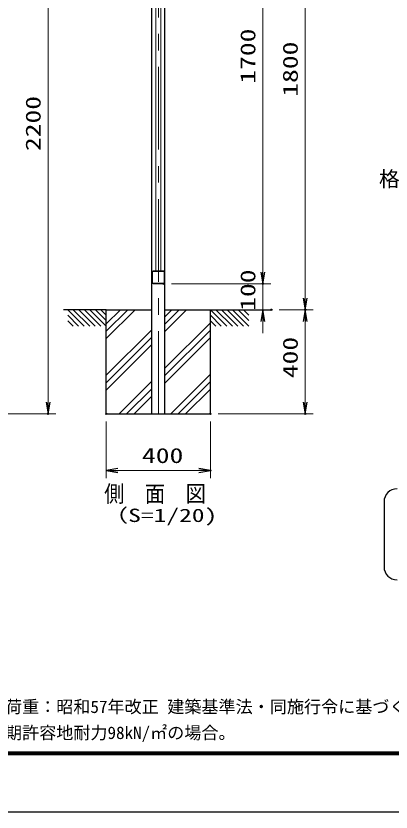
# Model space of a CAD drawing. Units: millimetres, scale not verified. Extents: x -4200 to 4200, y -2970 to 2970.
# Drawn here: x -109 to 1331, y -2970 to 90 of the extents above; entities that cross this region are included whole.
import ezdxf
from ezdxf.enums import TextEntityAlignment as Align

# ---------------------------------------------------------------- set-up
doc = ezdxf.new("R2010")
doc.units = ezdxf.units.MM
doc.header["$LTSCALE"] = 10
doc.header["$PDMODE"] = 32
doc.header["$PDSIZE"] = 5
doc.linetypes.add('USER2', pattern=[1.125, 0.75, -0.125, 0.125, -0.125])
doc.linetypes.add('USER3', pattern=[50.8, 31.75, -6.35, 6.35, -6.35])
for name, color, linetype, lineweight in [('0-0_D-TTL-TXT', 7, 'Continuous', 25), ('0-1_D-STR-TXT', 7, 'Continuous', 25), ('0-2_D-STR2', 7, 'Continuous', 13), ('0-4_D-STR1', 1, 'Continuous', 25), ('0-5_D-BMK', 2, 'USER2', 13), ('0-6_D-STR-DIM', 7, 'Continuous', 13), ('0-7_0', 7, 'Continuous', 25), ('0-9_D-STR4', 7, 'Continuous', 25), ('0-A_D-BGD', 7, 'Continuous', 25), ('0-C_D-TTL', 7, 'Continuous', 25)]:
    doc.layers.add(name, color=color, linetype=linetype, lineweight=lineweight)
doc.layers.add('0-8_Defpoints', color=8, linetype='Continuous')
doc.styles.add('ＭＳ ゴシック', font='')
doc.styles.add('ＭＳ Ｐゴシック', font='')
doc.styles.get('ＭＳ ゴシック').set_extended_font_data('MS Gothic')
doc.styles.get('ＭＳ Ｐゴシック').set_extended_font_data('MS PGothic')

# ---------------------------------------------------------------- blocks, each defined once
blk = doc.blocks.new('DARROWS')
at = {"layer": '0-7_0'}
blk.add_line((0, 0), (-9.991, 0), dxfattribs=at)
blk.add_lwpolyline([(-10, -1.667), (0, 0), (-10, 1.667)], dxfattribs=at)
blk = doc.blocks.new('MLeader12')
at = {"layer": '0-1_D-STR-TXT'}
blk.add_lwpolyline([(1610.01, -608.17), (1572.23, -568.67), (1464.23, -568.67)], dxfattribs=at)
blk.add_solid([(1616.51, -601.95), (1603.51, -614.39), (1647.33, -647.19)], dxfattribs=at)
at = {"layer": '0-1_D-STR-TXT', "style": 'ＭＳ Ｐゴシック'}
blk.add_text('格子', height=58.58, dxfattribs=at).set_placement((1284.79, -582.96), align=Align.BOTTOM_LEFT)

msp = doc.modelspace()

# ---------------------------------------------------------------- linework, layer by layer
at = {"layer": '0-0_D-TTL-TXT', "color": 2}
msp.add_line((1304.22, -1777.15), (1304.22, -2027.15), dxfattribs=at)
for centre, start, end in [((1354.22, -1777.15), 90, 180), ((1354.22, -2027.15), 180, 270)]:
    msp.add_arc(centre, 50, start, end, dxfattribs=at)
at = {"layer": '0-2_D-STR2'}
for p, q in [((428.24, -889.1), (428.24, 710.9)), ((447.24, -889.1), (447.24, 710.9)), ((412.74, -934.5), (412.74, -893.7)), ((415.04, -934.5), (415.04, -893.7)), ((417.34, -889.1), (458.14, -889.1)), ((417.34, -891.4), (458.14, -891.4)), ((460.44, -934.5), (460.44, -893.7)), ((462.74, -934.5), (462.74, -893.7)), ((417.34, -936.8), (458.14, -936.8)), ((417.34, -939.1), (458.14, -939.1))]:
    msp.add_line(p, q, dxfattribs=at)
for centre, radius, start, end in [((417.34, -893.7), 4.6, 90, 180), ((417.34, -893.7), 2.3, 90, 180), ((458.14, -893.7), 4.6, 0, 90), ((458.14, -893.7), 2.3, 0, 90), ((417.34, -934.5), 4.6, 180, 270), ((417.34, -934.5), 2.3, 180, 270), ((458.14, -934.5), 4.6, 270, 0), ((458.14, -934.5), 2.3, 270, 0)]:
    msp.add_arc(centre, radius, start, end, dxfattribs=at)
at = {"layer": '0-4_D-STR1'}
for p, q in [((412.74, -1439.1), (412.74, 749.9)), ((462.74, -1439.1), (462.74, 749.9)), ((412.74, -1439.1), (462.74, -1439.1))]:
    msp.add_line(p, q, dxfattribs=at)
at = {"layer": '0-5_D-BMK', "linetype": 'USER3'}
msp.add_line((437.74, -1439.1), (437.74, 780.9), dxfattribs=at)
at = {"layer": '0-6_D-STR-DIM'}
for p, q in [((14.41, 715.9), (14.41, -1394.1)), ((839.06, -894.1), (839.06, 715.9)), ((1001.86, 715.9), (1001.86, -994.1)), ((839.06, -894.1), (839.06, -849.1)), ((488.14, -939.1), (869.06, -939.1)), ((488.14, -939.1), (869.06, -939.1)), ((839.06, -1039.1), (839.06, -939.1)), ((841.49, -1039.1), (809.06, -1039.1)), ((901.49, -1039.1), (1031.86, -1039.1)), ((901.49, -1039.1), (1031.86, -1039.1)), ((839.06, -1084.1), (839.06, -1129.1)), ((1001.86, -1084.1), (1001.86, -1394.1)), ((-853.22, -1439.1), (44.41, -1439.1)), ((667.74, -1439.1), (1031.86, -1439.1)), ((237.74, -1469.1), (237.74, -1687)), ((637.74, -1469.1), (637.74, -1687)), ((282.74, -1657), (592.74, -1657))]:
    msp.add_line(p, q, dxfattribs=at)
at = {"layer": '0-8_Defpoints'}
for p in [(458.14, -939.1), (839.06, -939.1), (871.49, -1039.1), (1001.86, -1039.1), (14.41, -1439.1), (237.74, -1439.1), (637.74, -1439.1), (637.74, -1439.1), (1001.86, -1439.1), (637.74, -1657)]:
    msp.add_point(p, dxfattribs=at)
at = {"layer": '0-9_D-STR4'}
for p, q in [((237.74, -1039.1), (412.74, -1039.1)), ((237.74, -1439.1), (237.74, -1039.1)), ((237.74, -1121.41), (320.04, -1039.1)), ((237.74, -1149.69), (348.33, -1039.1)), ((237.74, -1093.12), (291.76, -1039.1)), ((462.74, -1039.1), (637.74, -1039.1)), ((462.74, -1094.4), (518.03, -1039.1)), ((462.74, -1122.68), (546.32, -1039.1)), ((462.74, -1066.11), (488.75, -1040.11)), ((462.74, -1264.1), (637.74, -1089.1)), ((237.74, -1291.11), (412.74, -1116.11)), ((462.74, -1292.39), (637.74, -1117.39)), ((237.74, -1319.4), (412.74, -1144.4)), ((462.74, -1320.67), (637.74, -1145.67)), ((237.74, -1347.68), (412.74, -1172.68)), ((287.74, -1439.1), (412.74, -1314.1)), ((485.73, -1439.1), (637.74, -1287.09)), ((514.01, -1439.1), (637.74, -1315.38)), ((316.02, -1439.1), (412.74, -1342.39)), ((542.3, -1439.1), (637.74, -1343.66)), ((344.31, -1439.1), (412.74, -1370.67))]:
    msp.add_line(p, q, dxfattribs=at)
msp.add_lwpolyline([(237.74, -1439.1), (637.74, -1439.1), (637.74, -1039.1)], dxfattribs=at)
at = {"layer": '0-A_D-BGD'}
for p, q in [((237.74, -1039.1), (73.16, -1039.1)), ((90.02, -1039.1), (152.89, -1101.98)), ((111.23, -1039.1), (174.1, -1101.98)), ((132.44, -1039.1), (195.31, -1101.98)), ((153.66, -1039.1), (216.53, -1101.98)), ((174.87, -1039.1), (237.74, -1101.98)), ((196.08, -1039.1), (237.74, -1080.76)), ((217.3, -1039.1), (237.74, -1059.55)), ((637.74, -1039.1), (871.49, -1039.1)), ((637.74, -1039.1), (700.61, -1101.98)), ((658.95, -1039.1), (721.82, -1101.98)), ((680.17, -1039.1), (743.04, -1101.98)), ((701.38, -1039.1), (764.25, -1101.98)), ((722.59, -1039.1), (785.46, -1101.98)), ((743.81, -1039.1), (785.46, -1080.76)), ((765.02, -1039.1), (785.46, -1059.55)), ((90.02, -1060.32), (131.67, -1101.98)), ((637.74, -1060.32), (679.4, -1101.98)), ((90.02, -1081.53), (110.46, -1101.98)), ((637.74, -1081.53), (658.19, -1101.98))]:
    msp.add_line(p, q, dxfattribs=at)
at = {"layer": '0-C_D-TTL', "color": 2}
msp.add_lwpolyline([(-4200, 2970), (4200, 2970), (4200, -2970), (-4200, -2970)], close=True, dxfattribs=at)
at = {"layer": '0-C_D-TTL'}
for points in [[(-3930, 2750), (3930, 2750), (3930, -2750), (-3930, -2750)], [(-3927.5, 2747.5), (3927.5, 2747.5), (3927.5, -2747.5), (-3927.5, -2747.5)], [(-3925, 2745), (3925, 2745), (3925, -2745), (-3925, -2745)], [(-3922.5, 2742.5), (3922.5, 2742.5), (3922.5, -2742.5), (-3922.5, -2742.5)], [(-3920, 2740), (3920, 2740), (3920, -2740), (-3920, -2740)]]:
    msp.add_lwpolyline(points, close=True, dxfattribs=at)

# ---------------------------------------------------------------- block references
at = {"layer": '0-1_D-STR-TXT'}
msp.add_blockref('MLeader12', (0, 0), dxfattribs=at)
at = {"layer": '0-6_D-STR-DIM', "xscale": 4.5, "yscale": 4.5}
for p, rotation in [((839.06, -939.1), 270), ((839.06, -939.1), 270), ((1001.86, -1039.1), 270), ((839.06, -1039.1), 90), ((1001.86, -1039.1), 90), ((14.41, -1439.1), 270), ((1001.86, -1439.1), 270), ((237.74, -1657), 180)]:
    msp.add_blockref('DARROWS', p, dxfattribs=dict(at, rotation=rotation))
msp.add_blockref('DARROWS', (637.74, -1657), dxfattribs=at)

# ---------------------------------------------------------------- texts
at = {"layer": '0-0_D-TTL-TXT', "style": 'ＭＳ ゴシック'}
for s, p in [('（設計条件）風荷重：昭和57年改正 建築基準法・同施行令に基づく風圧力に準拠。', (-610.6, -2603.6)), ('（基礎条件）長期許容地耐力98kN/㎡の場合。', (-610.6, -2703.6))]:
    msp.add_text(s, height=48.11, dxfattribs=at).set_placement(p, align=Align.BOTTOM_LEFT)
at = {"layer": '0-1_D-STR-TXT', "style": 'ＭＳ ゴシック'}
for s, height, width, p in [('側\u3000面\u3000図', 63.67, 0.9, (229.7, -1797.32)), ('（S=1/20)', 51.3, 1.4, (223.94, -1870.37))]:
    msp.add_text(s, height=height, dxfattribs=dict(at, width=width)).set_placement(p, align=Align.BOTTOM_LEFT)
at = {"layer": '0-6_D-STR-DIM', "style": 'ＭＳ ゴシック', "width": 1.35}
for s, p in [('1700', (827.66, -170.1)), ('1800', (990.46, -220.1)), ('2200', (3.01, -429.1)), ('100', (827.66, -1043.1)), ('400', (990.46, -1302.1))]:
    msp.add_text(s, height=57.7, rotation=90, dxfattribs=at).set_placement(p, align=Align.BOTTOM_LEFT)
msp.add_text('400', height=57.7, dxfattribs=at).set_placement((374.74, -1645.6), align=Align.BOTTOM_LEFT)

doc.saveas('drawing.dxf')
